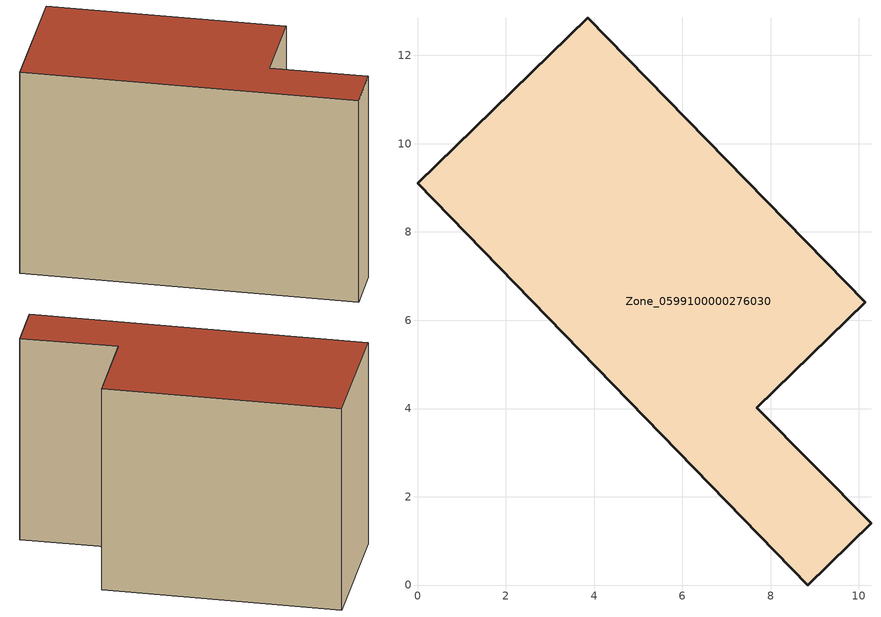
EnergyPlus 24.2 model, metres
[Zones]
Zone_0599100000276030
 floor ground (C_G): 0,9.1 3.85,12.85 10.14,6.41 7.68,4.02 10.28,1.4 8.84,0 z0
 wall outside (C_F): 3.85,12.85 0,9.1 8.84,0 10.28,1.4 7.68,4.02 10.14,6.41 3.85,12.85 z0:8.36
 roof outside (C_R): 0,9.1 8.84,0 10.28,1.4 7.68,4.02 10.14,6.41 3.85,12.85 z8.36
[BUILDING]
Pand.0599100000276030: North Axis=0; Terrain=City; Loads Convergence Tolerance Value=0.04; Temperature Convergence Tolerance Value=0.4; Solar Distribution=FullExterior; Maximum Number of Warmup Days=25; Minimum Number of Warmup Days=1
[Site:Location]
Rotterdam.The.Hague.AP_ZH_NLD Design_Conditions: Latitude=51.96; Longitude=4.45; Time Zone=1; Elevation=-4.5
[SITE:GROUNDTEMPERATURE:BUILDINGSURFACE]
18, 18, 18, 18, 18, 18, 18, 18, 18, 18, 18, 18
[MATERIAL] Thermal Absorptance=0.9; Solar Absorptance=0.7; Visible Absorptance=0.7
Name | Roughness | Thickness | Conductivity | Density | Specific Heat
G.TI.1975-1991 | MediumSmooth | 0.15 | 0.288461 | 540 | 1210
F.TI.1975-1991 | Rough | 0.3 | 0.230769 | 1920 | 840
R.TI.1975-1991 | MediumRough | 0.2 | 0.153846 | 1500 | 1000
[CONSTRUCTION]
C_G: G.TI.1975-1991
C_F: F.TI.1975-1991
C_R: R.TI.1975-1991
[ZONE]
Zone_0599100000276030: Type=1; Multiplier=1; Ceiling Height=Autocalculate; Volume=Autocalculate; Floor Area=autocalculate; Part of Total Floor Area=Yes
[ZONEINFILTRATION:DESIGNFLOWRATE]
Infil_Zone_0599100000276030: Zone or ZoneList or Space or SpaceList=Zone_0599100000276030; Schedule=AlwaysOn; Design Flow Rate Calculation Method=Flow/Area; Flow Rate per Floor Area=0.003; Constant Term Coefficient=1; Temperature Term Coefficient=0; Velocity Term Coefficient=0; Velocity Squared Term Coefficient=0
[HVACTEMPLATE:ZONE:IDEALLOADSAIRSYSTEM]
Zone_0599100000276030: Maximum Heating Supply Air Temperature=50; Minimum Cooling Supply Air Temperature=13; Maximum Heating Supply Air Humidity Ratio=0.0156; Minimum Cooling Supply Air Humidity Ratio=0.0077; Heating Limit=NoLimit; Cooling Limit=NoLimit; Dehumidification Control Type=ConstantSensibleHeatRatio; Cooling Sensible Heat Ratio=0.7; Dehumidification Setpoint=60; Humidification Control Type=None; Humidification Setpoint=30; Outdoor Air Method=None; Outdoor Air Flow Rate per Person=0.00944; Outdoor Air Flow Rate per Zone Floor Area=0; Outdoor Air Flow Rate per Zone=0; Demand Controlled Ventilation Type=None; Outdoor Air Economizer Type=NoEconomizer; Heat Recovery Type=None; Sensible Heat Recovery Effectiveness=0.7; Latent Heat Recovery Effectiveness=0.65
[ZONECONTROL:THERMOSTAT]
ThermostatControl_Zone_0599100000276030: Zone or ZoneList=Zone_0599100000276030; Control Type Schedule=DualSetpointControlType; Control 1=Thermostat_Zone_0599100000276030; Temperature Difference Between Cutout And Setpoint=0
[THERMOSTATSETPOINT:DUALSETPOINT]
Thermostat_Zone_0599100000276030: Heating Setpoint Temperature Schedule=HeatingSetpoint_Zone_0599100000276030; Cooling Setpoint Temperature Schedule=CoolingSetpoint_Zone_0599100000276030
[SCHEDULE:COMPACT]
HeatingSetpoint_Zone_0599100000276030: Through: 12/31, For: AllDays, Until: 24:00, 21
CoolingSetpoint_Zone_0599100000276030: Through: 12/31, For: AllDays, Until: 24:00, 24
DualSetpointControlType: Through: 12/31, For: AllDays, Until: 24:00, 4
AlwaysOn: Through: 12/31, For: AllDays, Until: 24:00, 1
